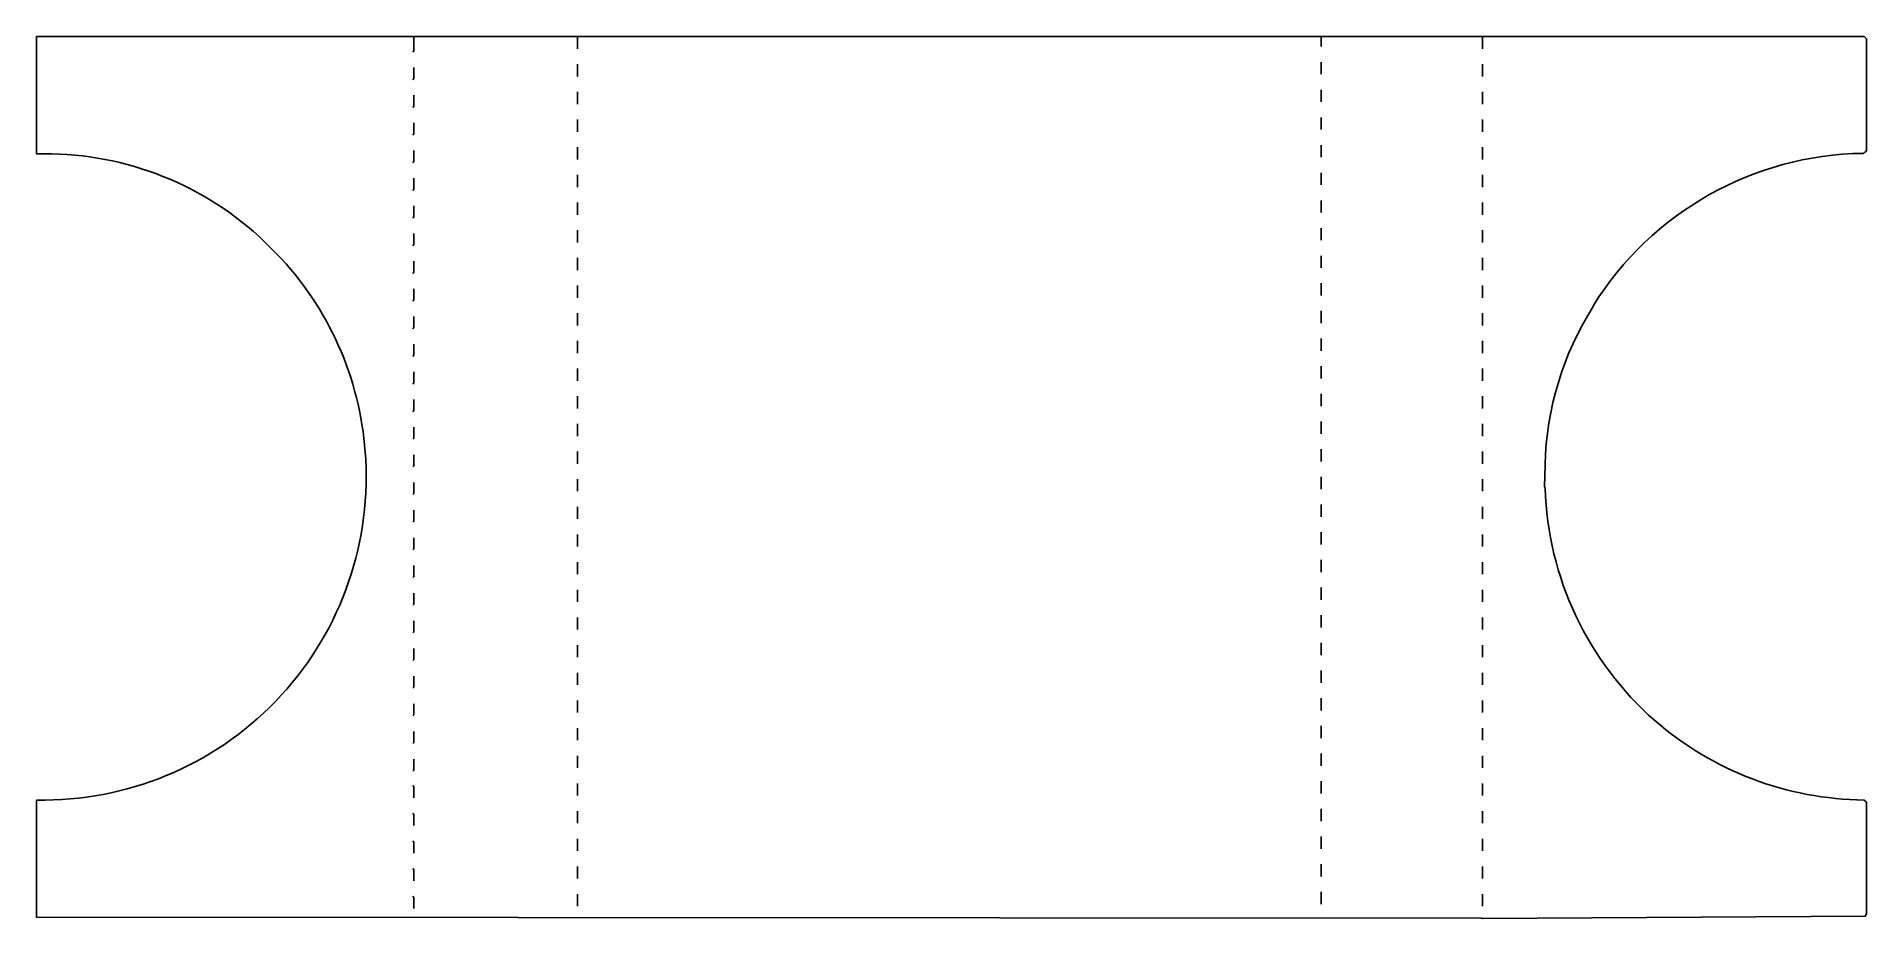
# Model space of a CAD drawing. Extents: x 85 to 1739, y 43 to 840.
import ezdxf

# ---------------------------------------------------------------- set-up
doc = ezdxf.new("R2010")
doc.units = 0
doc.layers.get('0').update_dxf_attribs({"linetype": 'CONTINUOUS'})

msp = doc.modelspace()

# ---------------------------------------------------------------- linework, layer by layer
at = {"color": 250, "linetype": 'CONTINUOUS'}
msp.add_lwpolyline([(1392, 43), (1737.994203, 44.999966), (1739, 47), (1739, 148), (1737, 150, -0.177803), (1547.795082, 221.754098, -0.207628), (1448.531034, 431.972414), (1448, 433), (1448.533074, 453.029183, -0.135585), (1492, 596), (1492.2, 596.9, -0.255584), (1735.972414, 734.468966, 0.110215), (1739, 737), (1739, 838), (1737, 840), (85, 840), (85, 734, -0.193886), (286.216814, 659.247788), (306.248276, 639.22069, -0.175167), (382.461929, 458.032995, -0.436292), (85, 150), (85, 44), (1391.1, 43.2), (1392, 43)], format="xyb", dxfattribs=at)
at = {"color": 251, "linetype": 'CONTINUOUS'}
for points in [[(425, 826), (426, 827), (426, 840)], [(574, 829), (574, 840)], [(1392, 829), (1392, 840)], [(574, 804), (574, 815)], [(1392, 804), (1392, 815)], [(574, 779), (574, 790)], [(1392, 779), (1392, 790)], [(574, 754), (574, 765)], [(1392, 754), (1392, 765)], [(574, 729), (574, 740)], [(1392, 729), (1392, 740)], [(574, 704), (574, 715)], [(1392, 704), (1392, 715)], [(574, 679), (574, 690)], [(1392, 679), (1392, 690)], [(574, 654), (574, 665)], [(1392, 654), (1392, 665)], [(574, 629), (574, 640)], [(1392, 629), (1392, 640)], [(574, 604), (574, 615)], [(1392, 604), (1392, 615)], [(574, 579), (574, 590)], [(1392, 579), (1392, 590)], [(574, 554), (574, 565)], [(1392, 554), (1392, 565)], [(574, 529), (574, 540)], [(1392, 529), (1392, 540)], [(574, 504), (574, 515)], [(1392, 504), (1392, 515)], [(574, 479), (574, 490)], [(1392, 479), (1392, 490)], [(574, 454), (574, 465)], [(1392, 454), (1392, 465)], [(574, 429), (574, 440)], [(1392, 429), (1392, 440)], [(574, 404), (574, 415)], [(1392, 404), (1392, 415)], [(574, 379), (574, 390)], [(1392, 379), (1392, 390)], [(574, 354), (574, 365)], [(1392, 354), (1392, 365)], [(574, 329), (574, 340)], [(1392, 329), (1392, 340)], [(574, 304), (574, 315)], [(1392, 304), (1392, 315)], [(574, 279), (574, 290)], [(1392, 279), (1392, 290)], [(574, 254), (574, 265)], [(1392, 254), (1392, 265)], [(574, 229), (574, 240)], [(1392, 229), (1392, 240)], [(574, 204), (574, 215)], [(1392, 204), (1392, 215)], [(574, 179), (574, 190)], [(1392, 179), (1392, 190)], [(426, 152), (426, 162), (425, 163)], [(574, 154), (574, 165)], [(1392, 154), (1392, 165)], [(426, 127), (426, 137), (425, 138)], [(574, 129), (574, 140)], [(1392, 129), (1392, 140)], [(426, 102), (426, 112), (425, 113)], [(574, 104), (574, 115)], [(1392, 104), (1392, 115)], [(426, 77), (426, 87), (425, 88)], [(574, 79), (574, 90)], [(1392, 79), (1392, 90)], [(426, 52), (426, 62), (425, 63)], [(574, 54), (574, 65)], [(1392, 54), (1392, 65)]]:
    msp.add_lwpolyline(points, dxfattribs=at)
at = {"color": 250, "linetype": 'CONTINUOUS'}
for points in [[(1246, 831), (1246, 840)], [(1246, 806), (1246, 817)], [(1246, 781), (1246, 792)], [(1246, 756), (1246, 767)], [(1246, 731), (1246, 742)], [(1246, 706), (1246, 717)], [(1246, 681), (1246, 692)], [(1246, 656), (1246, 667)], [(1246, 631), (1246, 642)], [(1246, 606), (1246, 617)], [(1246, 581), (1246, 592)], [(1246, 556), (1246, 567)], [(1246, 531), (1246, 542)], [(1246, 506), (1246, 517)], [(1246, 481), (1246, 492)], [(1246, 456), (1246, 467)], [(1246, 431), (1246, 442)], [(1246, 406), (1246, 417)], [(1246, 381), (1246, 392)], [(1246, 356), (1246, 367)], [(1246, 331), (1246, 342)], [(1246, 306), (1246, 317)], [(1246, 281), (1246, 292)], [(1246, 256), (1246, 267)], [(1246, 231), (1246, 242)], [(1246, 206), (1246, 217)], [(1246, 181), (1246, 192)], [(1246, 156), (1246, 167)], [(1246, 131), (1246, 142)], [(1246, 106), (1246, 117)], [(1246, 81), (1246, 92)], [(1246, 56), (1246, 67)]]:
    msp.add_lwpolyline(points, dxfattribs=at)
at = {"color": 252, "linetype": 'CONTINUOUS'}
for points in [[(425, 801), (426, 802), (426, 812)], [(425, 776), (426, 777), (426, 787)], [(425, 751), (426, 752), (426, 762)], [(425, 726), (426, 727), (426, 737)], [(425, 701), (426, 702), (426, 712)], [(425, 676), (426, 677), (426, 687)], [(425, 651), (426, 652), (426, 662)], [(425, 626), (426, 627), (426, 637)], [(425, 601), (426, 602), (426, 612)], [(425, 576), (426, 577), (426, 587)], [(425, 551), (426, 552), (426, 562)], [(425, 526), (426, 527), (426, 537)], [(425, 501), (426, 502), (426, 512)], [(425, 476), (426, 477), (426, 487)], [(425, 451), (426, 452), (426, 462)], [(425, 426), (426, 427), (426, 437)], [(425, 401), (426, 402), (426, 412)], [(425, 376), (426, 377), (426, 387)], [(425, 351), (426, 352), (426, 362)], [(425, 326), (426, 327), (426, 337)], [(425, 301), (426, 302), (426, 312)], [(425, 276), (426, 277), (426, 287)], [(425, 251), (426, 252), (426, 262)], [(425, 226), (426, 227), (426, 237)], [(425, 201), (426, 202), (426, 212)], [(425, 176), (426, 177), (426, 187)]]:
    msp.add_lwpolyline(points, dxfattribs=at)

doc.saveas('drawing.dxf')
